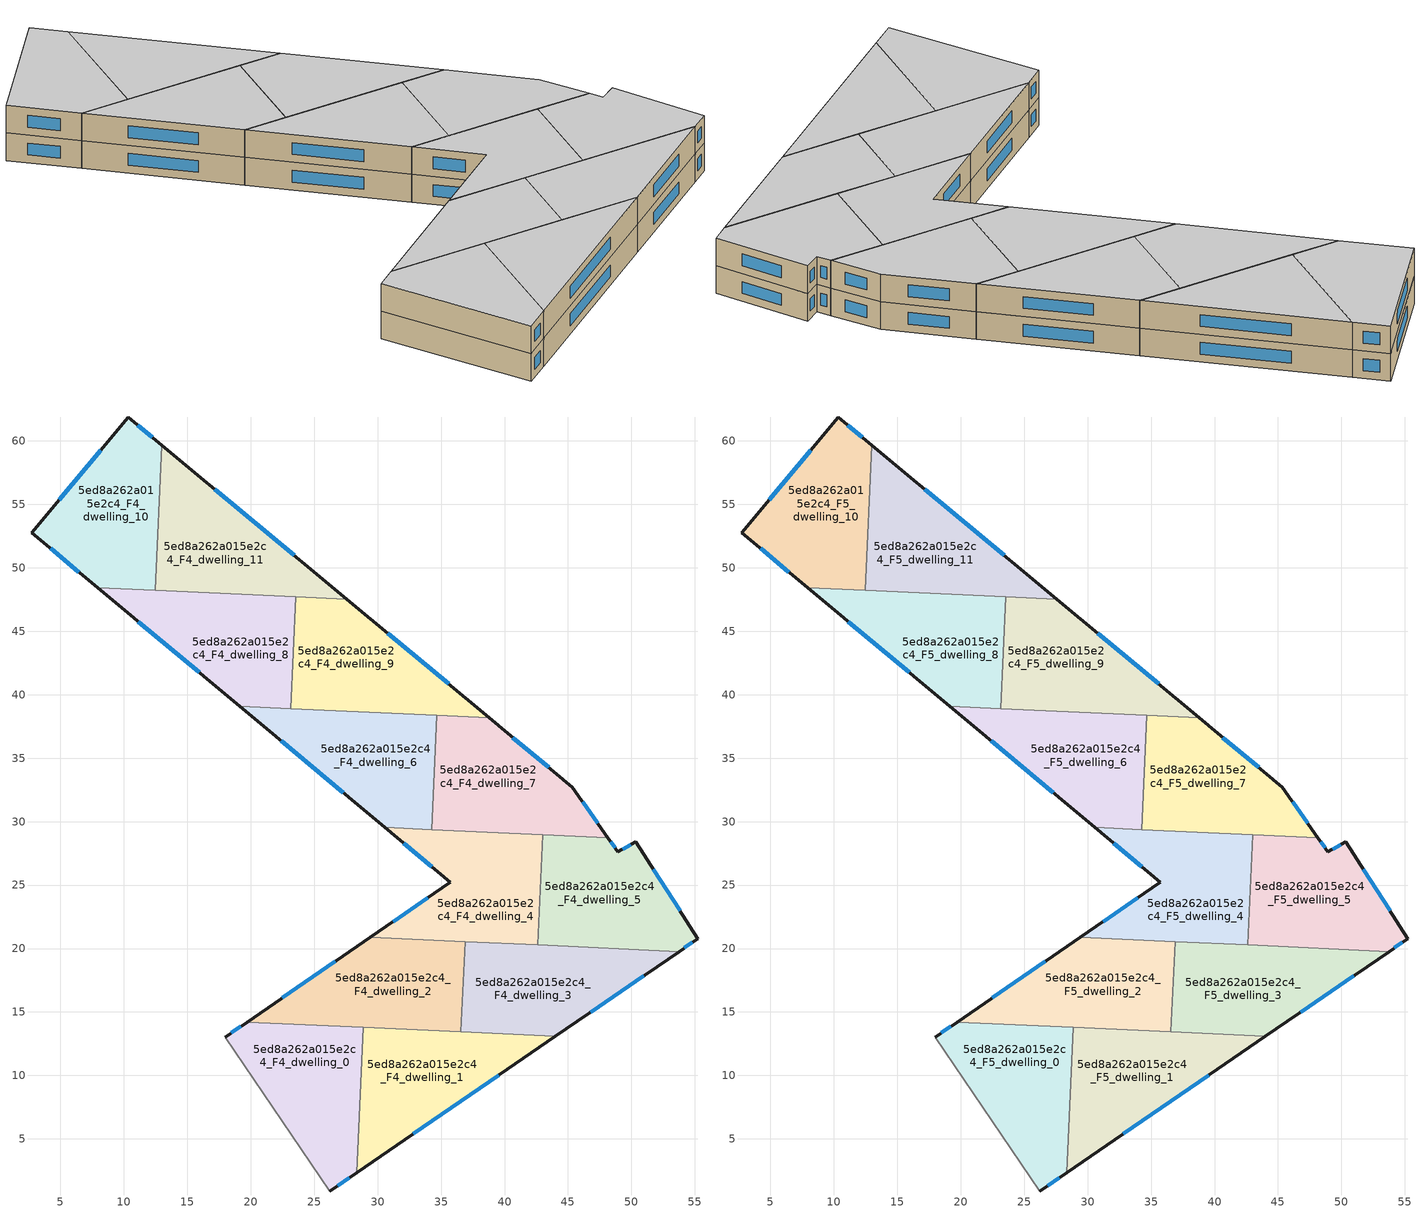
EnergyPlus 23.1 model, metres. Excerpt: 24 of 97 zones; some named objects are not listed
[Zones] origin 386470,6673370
5ed8a262a015e2c4_F4_dwelling_0
 floor to 5ed8a262a015e2c4_F3_dwelling_0 (EU_floor_Construction): 28.88,13.78 28.35,2.34 26.24,0.89 17.98,13.02 19.71,14.21 z12
 wall outside (EU_wall_Construction): 26.24,0.89 28.35,2.34 / 19.71,14.21 17.98,13.02 z12:15
 wall to 5ed8a262a015e2c4_F4_dwelling_1 (EU_wall_Construction): 28.35,2.34 28.88,13.78 z12:15
 wall adiabatic (EU_wall_Construction): 17.98,13.02 26.24,0.89 z12:15
 wall to 5ed8a262a015e2c4_F4_dwelling_2 (EU_wall_Construction): 28.88,13.78 19.71,14.21 z12:15
 window (EU_Window_Construction): 26.85,1.31 27.75,1.93 / 19.22,13.87 18.48,13.36 z12.86:14.14
5ed8a262a015e2c4_F4_dwelling_1
 floor to 5ed8a262a015e2c4_F3_dwelling_1 (EU_floor_Construction): 44.01,13.08 28.35,2.34 28.88,13.78 z12
 wall outside (EU_wall_Construction): 28.35,2.34 44.01,13.08 z12:15
 wall to 5ed8a262a015e2c4_F4_dwelling_3 (EU_wall_Construction): 44.01,13.08 36.56,13.43 z12:15
 wall to 5ed8a262a015e2c4_F4_dwelling_2 (EU_wall_Construction): 36.56,13.43 28.88,13.78 z12:15
 window (EU_Window_Construction): 32.83,5.41 39.53,10.01 z12.86:14.14
5ed8a262a015e2c4_F4_dwelling_10
 floor to 5ed8a262a015e2c4_F3_dwelling_10 (EU_floor_Construction): 13,59.67 12.47,48.22 7.93,48.43 2.74,52.76 10.34,61.88 z12
 wall outside (EU_wall_Construction): 13,59.67 10.34,61.88 2.74,52.76 7.93,48.43 z12:15
 wall to 5ed8a262a015e2c4_F4_dwelling_11 (EU_wall_Construction): 12.47,48.22 13,59.67 z12:15
 wall to 5ed8a262a015e2c4_F4_dwelling_8 (EU_wall_Construction): 7.93,48.43 12.47,48.22 z12:15
 window (EU_Window_Construction): 12.24,60.3 11.1,61.25 / 4.23,51.52 6.45,49.67 / 8.17,59.28 4.91,55.37 z12.86:14.14
5ed8a262a015e2c4_F4_dwelling_11
 floor to 5ed8a262a015e2c4_F3_dwelling_11 (EU_floor_Construction): 27.58,47.52 12.47,48.22 13,59.67 z12
 wall outside (EU_wall_Construction): 27.58,47.52 13,59.67 z12:15
 wall to 5ed8a262a015e2c4_F4_dwelling_9 (EU_wall_Construction): 23.56,47.71 27.58,47.52 z12:15
 wall to 5ed8a262a015e2c4_F4_dwelling_8 (EU_wall_Construction): 12.47,48.22 23.56,47.71 z12:15
 window (EU_Window_Construction): 23.41,50.99 17.16,56.2 z12.86:14.14
5ed8a262a015e2c4_F4_dwelling_2
 floor to 5ed8a262a015e2c4_F3_dwelling_2 (EU_floor_Construction): 36.89,20.55 36.56,13.43 19.71,14.21 29.43,20.89 z12
 wall outside (EU_wall_Construction): 29.43,20.89 19.71,14.21 z12:15
 wall to 5ed8a262a015e2c4_F4_dwelling_3 (EU_wall_Construction): 36.56,13.43 36.89,20.55 z12:15
 wall to 5ed8a262a015e2c4_F4_dwelling_4 (EU_wall_Construction): 36.89,20.55 29.43,20.89 z12:15
 window (EU_Window_Construction): 26.66,18.98 22.49,16.12 z12.86:14.14
5ed8a262a015e2c4_F4_dwelling_3
 floor to 5ed8a262a015e2c4_F3_dwelling_3 (EU_floor_Construction): 53.75,19.77 44.01,13.08 36.56,13.43 36.89,20.55 z12
 wall outside (EU_wall_Construction): 44.01,13.08 53.75,19.77 z12:15
 wall to 5ed8a262a015e2c4_F4_dwelling_5 (EU_wall_Construction): 53.75,19.77 42.62,20.28 z12:15
 wall to 5ed8a262a015e2c4_F4_dwelling_4 (EU_wall_Construction): 42.62,20.28 36.89,20.55 z12:15
 window (EU_Window_Construction): 46.79,14.99 50.97,17.86 z12.86:14.14
5ed8a262a015e2c4_F4_dwelling_4
 floor to 5ed8a262a015e2c4_F3_dwelling_4 (EU_floor_Construction): 43.02,28.96 42.62,20.28 29.43,20.89 35.74,25.22 30.57,29.54 z12
 wall outside (EU_wall_Construction): 30.57,29.54 35.74,25.22 29.43,20.89 z12:15
 wall to 5ed8a262a015e2c4_F4_dwelling_5 (EU_wall_Construction): 42.62,20.28 43.02,28.96 z12:15
 wall to 5ed8a262a015e2c4_F4_dwelling_7 (EU_wall_Construction): 43.02,28.96 34.25,29.37 z12:15
 wall to 5ed8a262a015e2c4_F4_dwelling_6 (EU_wall_Construction): 34.25,29.37 30.57,29.54 z12:15
 window (EU_Window_Construction): 33.94,23.99 31.24,22.13 / 32.05,28.31 34.26,26.46 z12.86:14.14
5ed8a262a015e2c4_F4_dwelling_5
 floor to 5ed8a262a015e2c4_F3_dwelling_5 (EU_floor_Construction): 50.33,28.42 55.23,20.78 53.75,19.77 42.62,20.28 43.02,28.96 48.15,28.73 48.93,27.61 z12
 wall outside (EU_wall_Construction): 53.75,19.77 55.23,20.78 50.33,28.42 48.93,27.61 48.15,28.73 z12:15
 wall to 5ed8a262a015e2c4_F4_dwelling_7 (EU_wall_Construction): 48.15,28.73 43.02,28.96 z12:15
 window (EU_Window_Construction): 48.71,27.93 48.37,28.41 / 49.93,28.19 49.33,27.84 / 53.83,22.96 51.73,26.24 / 54.17,20.06 54.81,20.49 z12.86:14.14
5ed8a262a015e2c4_F4_dwelling_6
 floor to 5ed8a262a015e2c4_F3_dwelling_6 (EU_floor_Construction): 34.67,38.37 34.25,29.37 30.57,29.54 19.13,39.09 z12
 wall outside (EU_wall_Construction): 19.13,39.09 30.57,29.54 z12:15
 wall to 5ed8a262a015e2c4_F4_dwelling_7 (EU_wall_Construction): 34.25,29.37 34.67,38.37 z12:15
 wall to 5ed8a262a015e2c4_F4_dwelling_9 (EU_wall_Construction): 34.67,38.37 23.15,38.9 z12:15
 wall to 5ed8a262a015e2c4_F4_dwelling_8 (EU_wall_Construction): 23.15,38.9 19.13,39.09 z12:15
 window (EU_Window_Construction): 22.4,36.36 27.3,32.27 z12.86:14.14
5ed8a262a015e2c4_F4_dwelling_7
 floor to 5ed8a262a015e2c4_F3_dwelling_7 (EU_floor_Construction): 45.35,32.71 48.15,28.73 34.25,29.37 34.67,38.37 38.79,38.18 z12
 wall outside (EU_wall_Construction): 48.15,28.73 45.35,32.71 38.79,38.18 z12:15
 wall to 5ed8a262a015e2c4_F4_dwelling_9 (EU_wall_Construction): 38.79,38.18 34.67,38.37 z12:15
 window (EU_Window_Construction): 43.48,34.28 40.67,36.62 / 47.35,29.87 46.15,31.57 z12.86:14.14
5ed8a262a015e2c4_F4_dwelling_8
 floor to 5ed8a262a015e2c4_F3_dwelling_8 (EU_floor_Construction): 23.56,47.71 23.15,38.9 19.13,39.09 7.93,48.43 z12
 wall outside (EU_wall_Construction): 7.93,48.43 19.13,39.09 z12:15
 wall to 5ed8a262a015e2c4_F4_dwelling_9 (EU_wall_Construction): 23.15,38.9 23.56,47.71 z12:15
 window (EU_Window_Construction): 11.13,45.76 15.93,41.76 z12.86:14.14
5ed8a262a015e2c4_F4_dwelling_9
 floor to 5ed8a262a015e2c4_F3_dwelling_9 (EU_floor_Construction): 38.79,38.18 23.15,38.9 23.56,47.71 27.58,47.52 z12
 wall outside (EU_wall_Construction): 38.79,38.18 27.58,47.52 z12:15
 window (EU_Window_Construction): 35.59,40.85 30.78,44.85 z12.86:14.14
5ed8a262a015e2c4_F5_dwelling_0
 floor to 5ed8a262a015e2c4_F4_dwelling_0 (EU_floor_Construction): 28.88,13.78 28.35,2.34 26.24,0.89 17.98,13.02 19.71,14.21 z15
 wall outside (EU_wall_Construction): 26.24,0.89 28.35,2.34 / 19.71,14.21 17.98,13.02 z15:18
 wall to 5ed8a262a015e2c4_F5_dwelling_1 (EU_wall_Construction): 28.35,2.34 28.88,13.78 z15:18
 wall adiabatic (EU_wall_Construction): 17.98,13.02 26.24,0.89 z15:18
 wall to 5ed8a262a015e2c4_F5_dwelling_2 (EU_wall_Construction): 28.88,13.78 19.71,14.21 z15:18
 window (EU_Window_Construction): 26.85,1.31 27.75,1.93 / 19.22,13.87 18.48,13.36 z15.86:17.14
 ceiling to 5ed8a262a015e2c4_F6_dwelling_0 (EU_floor_Construction): 28.35,2.34 28.88,13.78 19.71,14.21 17.98,13.02 26.24,0.89 z18
5ed8a262a015e2c4_F5_dwelling_1
 floor to 5ed8a262a015e2c4_F4_dwelling_1 (EU_floor_Construction): 44.01,13.08 28.35,2.34 28.88,13.78 z15
 wall outside (EU_wall_Construction): 28.35,2.34 44.01,13.08 z15:18
 wall to 5ed8a262a015e2c4_F5_dwelling_3 (EU_wall_Construction): 44.01,13.08 36.56,13.43 z15:18
 wall to 5ed8a262a015e2c4_F5_dwelling_2 (EU_wall_Construction): 36.56,13.43 28.88,13.78 z15:18
 window (EU_Window_Construction): 32.83,5.41 39.53,10.01 z15.86:17.14
 ceiling to 5ed8a262a015e2c4_F6_dwelling_1 (EU_floor_Construction): 44.01,13.08 28.88,13.78 28.35,2.34 z18
5ed8a262a015e2c4_F5_dwelling_10
 floor to 5ed8a262a015e2c4_F4_dwelling_10 (EU_floor_Construction): 13,59.67 12.47,48.22 7.93,48.43 2.74,52.76 10.34,61.88 z15
 wall outside (EU_wall_Construction): 13,59.67 10.34,61.88 2.74,52.76 7.93,48.43 z15:18
 wall to 5ed8a262a015e2c4_F5_dwelling_11 (EU_wall_Construction): 12.47,48.22 13,59.67 z15:18
 wall to 5ed8a262a015e2c4_F5_dwelling_8 (EU_wall_Construction): 7.93,48.43 12.47,48.22 z15:18
 window (EU_Window_Construction): 12.24,60.3 11.1,61.25 / 4.23,51.52 6.45,49.67 / 8.17,59.28 4.91,55.37 z15.86:17.14
 ceiling to 5ed8a262a015e2c4_F6_dwelling_10 (EU_floor_Construction): 12.47,48.22 13,59.67 10.34,61.88 2.74,52.76 7.93,48.43 z18
5ed8a262a015e2c4_F5_dwelling_11
 floor to 5ed8a262a015e2c4_F4_dwelling_11 (EU_floor_Construction): 27.58,47.52 12.47,48.22 13,59.67 z15
 wall outside (EU_wall_Construction): 27.58,47.52 13,59.67 z15:18
 wall to 5ed8a262a015e2c4_F5_dwelling_9 (EU_wall_Construction): 23.56,47.71 27.58,47.52 z15:18
 wall to 5ed8a262a015e2c4_F5_dwelling_8 (EU_wall_Construction): 12.47,48.22 23.56,47.71 z15:18
 window (EU_Window_Construction): 23.41,50.99 17.16,56.2 z15.86:17.14
 ceiling to 5ed8a262a015e2c4_F6_dwelling_11 (EU_floor_Construction): 27.58,47.52 13,59.67 12.47,48.22 z18
5ed8a262a015e2c4_F5_dwelling_2
 floor to 5ed8a262a015e2c4_F4_dwelling_2 (EU_floor_Construction): 36.89,20.55 36.56,13.43 19.71,14.21 29.43,20.89 z15
 wall outside (EU_wall_Construction): 29.43,20.89 19.71,14.21 z15:18
 wall to 5ed8a262a015e2c4_F5_dwelling_3 (EU_wall_Construction): 36.56,13.43 36.89,20.55 z15:18
 wall to 5ed8a262a015e2c4_F5_dwelling_4 (EU_wall_Construction): 36.89,20.55 29.43,20.89 z15:18
 window (EU_Window_Construction): 26.66,18.98 22.49,16.12 z15.86:17.14
 ceiling to 5ed8a262a015e2c4_F6_dwelling_2 (EU_floor_Construction): 36.56,13.43 36.89,20.55 29.43,20.89 19.71,14.21 z18
5ed8a262a015e2c4_F5_dwelling_3
 floor to 5ed8a262a015e2c4_F4_dwelling_3 (EU_floor_Construction): 53.75,19.77 44.01,13.08 36.56,13.43 36.89,20.55 z15
 wall outside (EU_wall_Construction): 44.01,13.08 53.75,19.77 z15:18
 wall to 5ed8a262a015e2c4_F5_dwelling_5 (EU_wall_Construction): 53.75,19.77 42.62,20.28 z15:18
 wall to 5ed8a262a015e2c4_F5_dwelling_4 (EU_wall_Construction): 42.62,20.28 36.89,20.55 z15:18
 window (EU_Window_Construction): 46.79,14.99 50.97,17.86 z15.86:17.14
 ceiling to 5ed8a262a015e2c4_F6_dwelling_3 (EU_floor_Construction): 53.75,19.77 36.89,20.55 36.56,13.43 44.01,13.08 z18
5ed8a262a015e2c4_F5_dwelling_4
 floor to 5ed8a262a015e2c4_F4_dwelling_4 (EU_floor_Construction): 43.02,28.96 42.62,20.28 29.43,20.89 35.74,25.22 30.57,29.54 z15
 wall outside (EU_wall_Construction): 30.57,29.54 35.74,25.22 29.43,20.89 z15:18
 wall to 5ed8a262a015e2c4_F5_dwelling_5 (EU_wall_Construction): 42.62,20.28 43.02,28.96 z15:18
 wall to 5ed8a262a015e2c4_F5_dwelling_7 (EU_wall_Construction): 43.02,28.96 34.25,29.37 z15:18
 wall to 5ed8a262a015e2c4_F5_dwelling_6 (EU_wall_Construction): 34.25,29.37 30.57,29.54 z15:18
 window (EU_Window_Construction): 33.94,23.99 31.24,22.13 / 32.05,28.31 34.26,26.46 z15.86:17.14
 ceiling to 5ed8a262a015e2c4_F6_dwelling_4 (EU_floor_Construction): 42.62,20.28 43.02,28.96 30.57,29.54 35.74,25.22 29.43,20.89 z18
5ed8a262a015e2c4_F5_dwelling_5
 floor to 5ed8a262a015e2c4_F4_dwelling_5 (EU_floor_Construction): 50.33,28.42 55.23,20.78 53.75,19.77 42.62,20.28 43.02,28.96 48.15,28.73 48.93,27.61 z15
 wall outside (EU_wall_Construction): 53.75,19.77 55.23,20.78 50.33,28.42 48.93,27.61 48.15,28.73 z15:18
 wall to 5ed8a262a015e2c4_F5_dwelling_7 (EU_wall_Construction): 48.15,28.73 43.02,28.96 z15:18
 window (EU_Window_Construction): 48.71,27.93 48.37,28.41 / 49.93,28.19 49.33,27.84 / 53.83,22.96 51.73,26.24 / 54.17,20.06 54.81,20.49 z15.86:17.14
 ceiling to 5ed8a262a015e2c4_F6_dwelling_5 (EU_floor_Construction): 55.23,20.78 50.33,28.42 48.93,27.61 48.15,28.73 43.02,28.96 42.62,20.28 53.75,19.77 z18
5ed8a262a015e2c4_F5_dwelling_6
 floor to 5ed8a262a015e2c4_F4_dwelling_6 (EU_floor_Construction): 34.67,38.37 34.25,29.37 30.57,29.54 19.13,39.09 z15
 wall outside (EU_wall_Construction): 19.13,39.09 30.57,29.54 z15:18
 wall to 5ed8a262a015e2c4_F5_dwelling_7 (EU_wall_Construction): 34.25,29.37 34.67,38.37 z15:18
 wall to 5ed8a262a015e2c4_F5_dwelling_9 (EU_wall_Construction): 34.67,38.37 23.15,38.9 z15:18
 wall to 5ed8a262a015e2c4_F5_dwelling_8 (EU_wall_Construction): 23.15,38.9 19.13,39.09 z15:18
 window (EU_Window_Construction): 22.4,36.36 27.3,32.27 z15.86:17.14
 ceiling to 5ed8a262a015e2c4_F6_dwelling_6 (EU_floor_Construction): 34.25,29.37 34.67,38.37 19.13,39.09 30.57,29.54 z18
5ed8a262a015e2c4_F5_dwelling_7
 floor to 5ed8a262a015e2c4_F4_dwelling_7 (EU_floor_Construction): 45.35,32.71 48.15,28.73 34.25,29.37 34.67,38.37 38.79,38.18 z15
 wall outside (EU_wall_Construction): 48.15,28.73 45.35,32.71 38.79,38.18 z15:18
 wall to 5ed8a262a015e2c4_F5_dwelling_9 (EU_wall_Construction): 38.79,38.18 34.67,38.37 z15:18
 window (EU_Window_Construction): 43.48,34.28 40.67,36.62 / 47.35,29.87 46.15,31.57 z15.86:17.14
 ceiling to 5ed8a262a015e2c4_F6_dwelling_7 (EU_floor_Construction): 48.15,28.73 45.35,32.71 38.79,38.18 34.67,38.37 34.25,29.37 z18
5ed8a262a015e2c4_F5_dwelling_8
 floor to 5ed8a262a015e2c4_F4_dwelling_8 (EU_floor_Construction): 23.56,47.71 23.15,38.9 19.13,39.09 7.93,48.43 z15
 wall outside (EU_wall_Construction): 7.93,48.43 19.13,39.09 z15:18
 wall to 5ed8a262a015e2c4_F5_dwelling_9 (EU_wall_Construction): 23.15,38.9 23.56,47.71 z15:18
 window (EU_Window_Construction): 11.13,45.76 15.93,41.76 z15.86:17.14
 ceiling to 5ed8a262a015e2c4_F6_dwelling_8 (EU_floor_Construction): 23.15,38.9 23.56,47.71 7.93,48.43 19.13,39.09 z18
5ed8a262a015e2c4_F5_dwelling_9
 floor to 5ed8a262a015e2c4_F4_dwelling_9 (EU_floor_Construction): 38.79,38.18 23.15,38.9 23.56,47.71 27.58,47.52 z15
 wall outside (EU_wall_Construction): 38.79,38.18 27.58,47.52 z15:18
 window (EU_Window_Construction): 35.59,40.85 30.78,44.85 z15.86:17.14
 ceiling to 5ed8a262a015e2c4_F6_dwelling_9 (EU_floor_Construction): 38.79,38.18 27.58,47.52 23.56,47.71 23.15,38.9 z18
[Building]
EU S2 Campaign: North Axis=0; Terrain=City; Solar Distribution=FullExterior
[Site:Location]
Helsinki-Vantaa.AP: Latitude=60.317; Longitude=24.963; Time Zone=2; Elevation=54.6
[SizingPeriod:WeatherFileDays]
AnnualSizingPeriod: Begin Month=1; Begin Day of Month=1; End Month=12; End Day of Month=31; Day of Week for Start Day=Monday; Use Weather File Daylight Saving Period=No; Use Weather File Rain and Snow Indicators=No
[MATERIAL]
EU_InternalMass_Material: Roughness=MediumRough; Thickness=0.1; Conductivity=1; Density=1800; Specific Heat=900; Thermal Absorptance=0.9; Solar Absorptance=0.7; Visible Absorptance=0.7
[MATERIAL:NOMASS] Roughness=MediumRough; Thermal Absorptance=0.9; Solar Absorptance=0.7; Visible Absorptance=0.7
Name | Thermal Resistance
EU_wall_NoMass | 1.10183
EU_floor_NoMass | 1.70606
[WINDOWMATERIAL:SIMPLEGLAZINGSYSTEM]
EU_Window_SimpleGlazing: UFactor=3.11035; Solar Heat Gain Coefficient=0.8; Visible Transmittance=0.8
[CONSTRUCTION]
EU_wall_Construction: EU_wall_NoMass
EU_floor_Construction: EU_floor_NoMass
EU_Window_Construction: EU_Window_SimpleGlazing
EU_InternalMass_Construction: EU_InternalMass_Material
[ZONE] Type=1; Multiplier=1; Ceiling Height=autocalculate; Floor Area=autocalculate; Part of Total Floor Area=Yes
Name | Volume
5ed8a262a015e2c4_F4_dwelling_0; 5ed8a262a015e2c4_F5_dwelling_0 | 260.116
5ed8a262a015e2c4_F4_dwelling_1; 5ed8a262a015e2c4_F5_dwelling_1 | 260.101
5ed8a262a015e2c4_F4_dwelling_10; 5ed8a262a015e2c4_F5_dwelling_10 | 260.084
5ed8a262a015e2c4_F4_dwelling_11; 5ed8a262a015e2c4_F5_dwelling_11 | 260.08
5ed8a262a015e2c4_F4_dwelling_2; 5ed8a262a015e2c4_F5_dwelling_2 | 260.091
5ed8a262a015e2c4_F4_dwelling_3; 5ed8a262a015e2c4_F5_dwelling_3 | 260.093
5ed8a262a015e2c4_F4_dwelling_4; 5ed8a262a015e2c4_F5_dwelling_4 | 260.098
5ed8a262a015e2c4_F4_dwelling_5; 5ed8a262a015e2c4_F5_dwelling_5 | 260.105
5ed8a262a015e2c4_F4_dwelling_6; 5ed8a262a015e2c4_F5_dwelling_6 | 260.082
5ed8a262a015e2c4_F4_dwelling_7; 5ed8a262a015e2c4_F5_dwelling_7 | 260.071
5ed8a262a015e2c4_F4_dwelling_8; 5ed8a262a015e2c4_F5_dwelling_8 | 260.106
5ed8a262a015e2c4_F4_dwelling_9; 5ed8a262a015e2c4_F5_dwelling_9 | 260.142
[INTERNALMASS] Construction=EU_InternalMass_Construction
Name | Zone or ZoneList | Surface Area
5ed8a262a015e2c4_F4_dwelling_0_EU_InternalMass | 5ed8a262a015e2c4_F4_dwelling_0 | 86.7053
5ed8a262a015e2c4_F4_dwelling_1_EU_InternalMass | 5ed8a262a015e2c4_F4_dwelling_1 | 86.7002
5ed8a262a015e2c4_F4_dwelling_2_EU_InternalMass | 5ed8a262a015e2c4_F4_dwelling_2 | 86.6968
5ed8a262a015e2c4_F4_dwelling_3_EU_InternalMass | 5ed8a262a015e2c4_F4_dwelling_3 | 86.6977
5ed8a262a015e2c4_F4_dwelling_4_EU_InternalMass | 5ed8a262a015e2c4_F4_dwelling_4 | 86.6993
5ed8a262a015e2c4_F4_dwelling_5_EU_InternalMass | 5ed8a262a015e2c4_F4_dwelling_5 | 86.7016
5ed8a262a015e2c4_F4_dwelling_6_EU_InternalMass | 5ed8a262a015e2c4_F4_dwelling_6 | 86.6939
5ed8a262a015e2c4_F4_dwelling_7_EU_InternalMass | 5ed8a262a015e2c4_F4_dwelling_7 | 86.6901
5ed8a262a015e2c4_F4_dwelling_8_EU_InternalMass | 5ed8a262a015e2c4_F4_dwelling_8 | 86.7021
5ed8a262a015e2c4_F4_dwelling_9_EU_InternalMass | 5ed8a262a015e2c4_F4_dwelling_9 | 86.7136
5ed8a262a015e2c4_F4_dwelling_10_EU_InternalMass | 5ed8a262a015e2c4_F4_dwelling_10 | 86.695
5ed8a262a015e2c4_F4_dwelling_11_EU_InternalMass | 5ed8a262a015e2c4_F4_dwelling_11 | 86.6935
5ed8a262a015e2c4_F5_dwelling_0_EU_InternalMass | 5ed8a262a015e2c4_F5_dwelling_0 | 86.7053
5ed8a262a015e2c4_F5_dwelling_1_EU_InternalMass | 5ed8a262a015e2c4_F5_dwelling_1 | 86.7002
5ed8a262a015e2c4_F5_dwelling_2_EU_InternalMass | 5ed8a262a015e2c4_F5_dwelling_2 | 86.6968
5ed8a262a015e2c4_F5_dwelling_3_EU_InternalMass | 5ed8a262a015e2c4_F5_dwelling_3 | 86.6977
5ed8a262a015e2c4_F5_dwelling_4_EU_InternalMass | 5ed8a262a015e2c4_F5_dwelling_4 | 86.6993
5ed8a262a015e2c4_F5_dwelling_5_EU_InternalMass | 5ed8a262a015e2c4_F5_dwelling_5 | 86.7016
5ed8a262a015e2c4_F5_dwelling_6_EU_InternalMass | 5ed8a262a015e2c4_F5_dwelling_6 | 86.6939
5ed8a262a015e2c4_F5_dwelling_7_EU_InternalMass | 5ed8a262a015e2c4_F5_dwelling_7 | 86.6901
5ed8a262a015e2c4_F5_dwelling_8_EU_InternalMass | 5ed8a262a015e2c4_F5_dwelling_8 | 86.7021
5ed8a262a015e2c4_F5_dwelling_9_EU_InternalMass | 5ed8a262a015e2c4_F5_dwelling_9 | 86.7136
5ed8a262a015e2c4_F5_dwelling_10_EU_InternalMass | 5ed8a262a015e2c4_F5_dwelling_10 | 86.695
5ed8a262a015e2c4_F5_dwelling_11_EU_InternalMass | 5ed8a262a015e2c4_F5_dwelling_11 | 86.6935
[OTHEREQUIPMENT] Fuel Type=Electricity; Design Level Calculation Method=Watts/Area; Power per Zone Floor Area=1; Fraction Latent=0; Fraction Radiant=0; Fraction Lost=0; Carbon Dioxide Generation Rate=0; EndUse Subcategory=EU_Step8_InternalGains
Name | Zone or ZoneList or Space or SpaceList | Schedule
EU_Step8_InternalGain_5ed8a262a015e2c4_F4_dwelling_0_f000 | 5ed8a262a015e2c4_F4_dwelling_0 | EU_Step8_GainSchedule_5ed8a262a015e2c4_F4_dwelling_0_f000
EU_Step8_InternalGain_5ed8a262a015e2c4_F4_dwelling_1_f000 | 5ed8a262a015e2c4_F4_dwelling_1 | EU_Step8_GainSchedule_5ed8a262a015e2c4_F4_dwelling_1_f000
EU_Step8_InternalGain_5ed8a262a015e2c4_F4_dwelling_2_f000 | 5ed8a262a015e2c4_F4_dwelling_2 | EU_Step8_GainSchedule_5ed8a262a015e2c4_F4_dwelling_2_f000
EU_Step8_InternalGain_5ed8a262a015e2c4_F4_dwelling_3_f000 | 5ed8a262a015e2c4_F4_dwelling_3 | EU_Step8_GainSchedule_5ed8a262a015e2c4_F4_dwelling_3_f000
EU_Step8_InternalGain_5ed8a262a015e2c4_F4_dwelling_4_f000 | 5ed8a262a015e2c4_F4_dwelling_4 | EU_Step8_GainSchedule_5ed8a262a015e2c4_F4_dwelling_4_f000
EU_Step8_InternalGain_5ed8a262a015e2c4_F4_dwelling_5_f000 | 5ed8a262a015e2c4_F4_dwelling_5 | EU_Step8_GainSchedule_5ed8a262a015e2c4_F4_dwelling_5_f000
EU_Step8_InternalGain_5ed8a262a015e2c4_F4_dwelling_6_f000 | 5ed8a262a015e2c4_F4_dwelling_6 | EU_Step8_GainSchedule_5ed8a262a015e2c4_F4_dwelling_6_f000
EU_Step8_InternalGain_5ed8a262a015e2c4_F4_dwelling_7_f000 | 5ed8a262a015e2c4_F4_dwelling_7 | EU_Step8_GainSchedule_5ed8a262a015e2c4_F4_dwelling_7_f000
EU_Step8_InternalGain_5ed8a262a015e2c4_F4_dwelling_8_f000 | 5ed8a262a015e2c4_F4_dwelling_8 | EU_Step8_GainSchedule_5ed8a262a015e2c4_F4_dwelling_8_f000
EU_Step8_InternalGain_5ed8a262a015e2c4_F4_dwelling_9_f000 | 5ed8a262a015e2c4_F4_dwelling_9 | EU_Step8_GainSchedule_5ed8a262a015e2c4_F4_dwelling_9_f000
EU_Step8_InternalGain_5ed8a262a015e2c4_F4_dwelling_10_f000 | 5ed8a262a015e2c4_F4_dwelling_10 | EU_Step8_GainSchedule_5ed8a262a015e2c4_F4_dwelling_10_f000
EU_Step8_InternalGain_5ed8a262a015e2c4_F4_dwelling_11_f000 | 5ed8a262a015e2c4_F4_dwelling_11 | EU_Step8_GainSchedule_5ed8a262a015e2c4_F4_dwelling_11_f000
EU_Step8_InternalGain_5ed8a262a015e2c4_F5_dwelling_0_f000 | 5ed8a262a015e2c4_F5_dwelling_0 | EU_Step8_GainSchedule_5ed8a262a015e2c4_F5_dwelling_0_f000
EU_Step8_InternalGain_5ed8a262a015e2c4_F5_dwelling_1_f000 | 5ed8a262a015e2c4_F5_dwelling_1 | EU_Step8_GainSchedule_5ed8a262a015e2c4_F5_dwelling_1_f000
EU_Step8_InternalGain_5ed8a262a015e2c4_F5_dwelling_2_f000 | 5ed8a262a015e2c4_F5_dwelling_2 | EU_Step8_GainSchedule_5ed8a262a015e2c4_F5_dwelling_2_f000
EU_Step8_InternalGain_5ed8a262a015e2c4_F5_dwelling_3_f000 | 5ed8a262a015e2c4_F5_dwelling_3 | EU_Step8_GainSchedule_5ed8a262a015e2c4_F5_dwelling_3_f000
EU_Step8_InternalGain_5ed8a262a015e2c4_F5_dwelling_4_f000 | 5ed8a262a015e2c4_F5_dwelling_4 | EU_Step8_GainSchedule_5ed8a262a015e2c4_F5_dwelling_4_f000
EU_Step8_InternalGain_5ed8a262a015e2c4_F5_dwelling_5_f000 | 5ed8a262a015e2c4_F5_dwelling_5 | EU_Step8_GainSchedule_5ed8a262a015e2c4_F5_dwelling_5_f000
EU_Step8_InternalGain_5ed8a262a015e2c4_F5_dwelling_6_f000 | 5ed8a262a015e2c4_F5_dwelling_6 | EU_Step8_GainSchedule_5ed8a262a015e2c4_F5_dwelling_6_f000
EU_Step8_InternalGain_5ed8a262a015e2c4_F5_dwelling_7_f000 | 5ed8a262a015e2c4_F5_dwelling_7 | EU_Step8_GainSchedule_5ed8a262a015e2c4_F5_dwelling_7_f000
EU_Step8_InternalGain_5ed8a262a015e2c4_F5_dwelling_8_f000 | 5ed8a262a015e2c4_F5_dwelling_8 | EU_Step8_GainSchedule_5ed8a262a015e2c4_F5_dwelling_8_f000
EU_Step8_InternalGain_5ed8a262a015e2c4_F5_dwelling_9_f000 | 5ed8a262a015e2c4_F5_dwelling_9 | EU_Step8_GainSchedule_5ed8a262a015e2c4_F5_dwelling_9_f000
EU_Step8_InternalGain_5ed8a262a015e2c4_F5_dwelling_10_f000 | 5ed8a262a015e2c4_F5_dwelling_10 | EU_Step8_GainSchedule_5ed8a262a015e2c4_F5_dwelling_10_f000
EU_Step8_InternalGain_5ed8a262a015e2c4_F5_dwelling_11_f000 | 5ed8a262a015e2c4_F5_dwelling_11 | EU_Step8_GainSchedule_5ed8a262a015e2c4_F5_dwelling_11_f000
[ZONEVENTILATION:DESIGNFLOWRATE] Schedule=EU_AlwaysOn; Design Flow Rate Calculation Method=AirChanges/Hour; Air Changes per Hour=0.756316; Ventilation Type=Natural; Fan Pressure Rise=0; Fan Total Efficiency=1; Constant Term Coefficient=1; Temperature Term Coefficient=0; Velocity Term Coefficient=0; Velocity Squared Term Coefficient=0; Minimum Indoor Temperature=-100; Maximum Indoor Temperature=100; Delta Temperature=-100; Minimum Outdoor Temperature=-100; Maximum Outdoor Temperature=100; Maximum Wind Speed=40
Name | Zone or ZoneList or Space or SpaceList
EU_ConstantAir_5ed8a262a015e2c4_F4_dwelling_0 | 5ed8a262a015e2c4_F4_dwelling_0
EU_ConstantAir_5ed8a262a015e2c4_F4_dwelling_1 | 5ed8a262a015e2c4_F4_dwelling_1
EU_ConstantAir_5ed8a262a015e2c4_F4_dwelling_2 | 5ed8a262a015e2c4_F4_dwelling_2
EU_ConstantAir_5ed8a262a015e2c4_F4_dwelling_3 | 5ed8a262a015e2c4_F4_dwelling_3
EU_ConstantAir_5ed8a262a015e2c4_F4_dwelling_4 | 5ed8a262a015e2c4_F4_dwelling_4
EU_ConstantAir_5ed8a262a015e2c4_F4_dwelling_5 | 5ed8a262a015e2c4_F4_dwelling_5
EU_ConstantAir_5ed8a262a015e2c4_F4_dwelling_6 | 5ed8a262a015e2c4_F4_dwelling_6
EU_ConstantAir_5ed8a262a015e2c4_F4_dwelling_7 | 5ed8a262a015e2c4_F4_dwelling_7
EU_ConstantAir_5ed8a262a015e2c4_F4_dwelling_8 | 5ed8a262a015e2c4_F4_dwelling_8
EU_ConstantAir_5ed8a262a015e2c4_F4_dwelling_9 | 5ed8a262a015e2c4_F4_dwelling_9
EU_ConstantAir_5ed8a262a015e2c4_F4_dwelling_10 | 5ed8a262a015e2c4_F4_dwelling_10
EU_ConstantAir_5ed8a262a015e2c4_F4_dwelling_11 | 5ed8a262a015e2c4_F4_dwelling_11
EU_ConstantAir_5ed8a262a015e2c4_F5_dwelling_0 | 5ed8a262a015e2c4_F5_dwelling_0
EU_ConstantAir_5ed8a262a015e2c4_F5_dwelling_1 | 5ed8a262a015e2c4_F5_dwelling_1
EU_ConstantAir_5ed8a262a015e2c4_F5_dwelling_2 | 5ed8a262a015e2c4_F5_dwelling_2
EU_ConstantAir_5ed8a262a015e2c4_F5_dwelling_3 | 5ed8a262a015e2c4_F5_dwelling_3
EU_ConstantAir_5ed8a262a015e2c4_F5_dwelling_4 | 5ed8a262a015e2c4_F5_dwelling_4
EU_ConstantAir_5ed8a262a015e2c4_F5_dwelling_5 | 5ed8a262a015e2c4_F5_dwelling_5
EU_ConstantAir_5ed8a262a015e2c4_F5_dwelling_6 | 5ed8a262a015e2c4_F5_dwelling_6
EU_ConstantAir_5ed8a262a015e2c4_F5_dwelling_7 | 5ed8a262a015e2c4_F5_dwelling_7
EU_ConstantAir_5ed8a262a015e2c4_F5_dwelling_8 | 5ed8a262a015e2c4_F5_dwelling_8
EU_ConstantAir_5ed8a262a015e2c4_F5_dwelling_9 | 5ed8a262a015e2c4_F5_dwelling_9
EU_ConstantAir_5ed8a262a015e2c4_F5_dwelling_10 | 5ed8a262a015e2c4_F5_dwelling_10
EU_ConstantAir_5ed8a262a015e2c4_F5_dwelling_11 | 5ed8a262a015e2c4_F5_dwelling_11
[HVACTEMPLATE:ZONE:IDEALLOADSAIRSYSTEM] System Availability Schedule=EU_AlwaysOn; Maximum Heating Supply Air Temperature=50; Minimum Cooling Supply Air Temperature=13; Maximum Heating Supply Air Humidity Ratio=0.0156; Minimum Cooling Supply Air Humidity Ratio=0.0077; Heating Limit=NoLimit; Cooling Limit=NoLimit; Heating Availability Schedule=EU_AlwaysOn; Cooling Availability Schedule=EU_CoolingOff; Dehumidification Control Type=ConstantSensibleHeatRatio; Cooling Sensible Heat Ratio=0.7; Dehumidification Setpoint=60; Humidification Control Type=None; Humidification Setpoint=30; Outdoor Air Method=None; Outdoor Air Flow Rate per Person=0.00944; Outdoor Air Flow Rate per Zone Floor Area=0; Outdoor Air Flow Rate per Zone=0; Demand Controlled Ventilation Type=None; Outdoor Air Economizer Type=NoEconomizer; Heat Recovery Type=None; Sensible Heat Recovery Effectiveness=0.7; Latent Heat Recovery Effectiveness=0.65
Name | Template Thermostat
5ed8a262a015e2c4_F4_dwelling_0 | EU_HeatOnly_5ed8a262a015e2c4_F4_dwelling_0
5ed8a262a015e2c4_F4_dwelling_1 | EU_HeatOnly_5ed8a262a015e2c4_F4_dwelling_1
5ed8a262a015e2c4_F4_dwelling_2 | EU_HeatOnly_5ed8a262a015e2c4_F4_dwelling_2
5ed8a262a015e2c4_F4_dwelling_3 | EU_HeatOnly_5ed8a262a015e2c4_F4_dwelling_3
5ed8a262a015e2c4_F4_dwelling_4 | EU_HeatOnly_5ed8a262a015e2c4_F4_dwelling_4
5ed8a262a015e2c4_F4_dwelling_5 | EU_HeatOnly_5ed8a262a015e2c4_F4_dwelling_5
5ed8a262a015e2c4_F4_dwelling_6 | EU_HeatOnly_5ed8a262a015e2c4_F4_dwelling_6
5ed8a262a015e2c4_F4_dwelling_7 | EU_HeatOnly_5ed8a262a015e2c4_F4_dwelling_7
5ed8a262a015e2c4_F4_dwelling_8 | EU_HeatOnly_5ed8a262a015e2c4_F4_dwelling_8
5ed8a262a015e2c4_F4_dwelling_9 | EU_HeatOnly_5ed8a262a015e2c4_F4_dwelling_9
5ed8a262a015e2c4_F4_dwelling_10 | EU_HeatOnly_5ed8a262a015e2c4_F4_dwelling_10
5ed8a262a015e2c4_F4_dwelling_11 | EU_HeatOnly_5ed8a262a015e2c4_F4_dwelling_11
5ed8a262a015e2c4_F5_dwelling_0 | EU_HeatOnly_5ed8a262a015e2c4_F5_dwelling_0
5ed8a262a015e2c4_F5_dwelling_1 | EU_HeatOnly_5ed8a262a015e2c4_F5_dwelling_1
5ed8a262a015e2c4_F5_dwelling_2 | EU_HeatOnly_5ed8a262a015e2c4_F5_dwelling_2
5ed8a262a015e2c4_F5_dwelling_3 | EU_HeatOnly_5ed8a262a015e2c4_F5_dwelling_3
5ed8a262a015e2c4_F5_dwelling_4 | EU_HeatOnly_5ed8a262a015e2c4_F5_dwelling_4
5ed8a262a015e2c4_F5_dwelling_5 | EU_HeatOnly_5ed8a262a015e2c4_F5_dwelling_5
5ed8a262a015e2c4_F5_dwelling_6 | EU_HeatOnly_5ed8a262a015e2c4_F5_dwelling_6
5ed8a262a015e2c4_F5_dwelling_7 | EU_HeatOnly_5ed8a262a015e2c4_F5_dwelling_7
5ed8a262a015e2c4_F5_dwelling_8 | EU_HeatOnly_5ed8a262a015e2c4_F5_dwelling_8
5ed8a262a015e2c4_F5_dwelling_9 | EU_HeatOnly_5ed8a262a015e2c4_F5_dwelling_9
5ed8a262a015e2c4_F5_dwelling_10 | EU_HeatOnly_5ed8a262a015e2c4_F5_dwelling_10
5ed8a262a015e2c4_F5_dwelling_11 | EU_HeatOnly_5ed8a262a015e2c4_F5_dwelling_11
[SIZING:ZONE] Zone Cooling Design Supply Air Temperature Input Method=SupplyAirTemperature; Zone Cooling Design Supply Air Temperature=13; Zone Heating Design Supply Air Temperature Input Method=SupplyAirTemperature; Zone Heating Design Supply Air Temperature=50; Zone Cooling Design Supply Air Humidity Ratio=0.008; Zone Heating Design Supply Air Humidity Ratio=0.008; Cooling Design Air Flow Method=DesignDay; Cooling Design Air Flow Rate=0; Cooling Minimum Air Flow per Zone Floor Area=0.000762; Cooling Minimum Air Flow=0; Cooling Minimum Air Flow Fraction=0.2; Heating Design Air Flow Method=DesignDay; Heating Design Air Flow Rate=0; Heating Maximum Air Flow per Zone Floor Area=0.002032; Heating Maximum Air Flow=0.141576; Heating Maximum Air Flow Fraction=0.3; Account for Dedicated Outdoor Air System=No; Dedicated Outdoor Air System Control Strategy=NeutralSupplyAir; Dedicated Outdoor Air Low Setpoint Temperature for Design=autosize; Dedicated Outdoor Air High Setpoint Temperature for Design=autosize; Zone Load Sizing Method=Sensible Load Only No Latent Load; Zone Latent Cooling Design Supply Air Humidity Ratio Input Method=HumidityRatioDifference; Zone Cooling Design Supply Air Humidity Ratio Difference=0.005; Zone Latent Heating Design Supply Air Humidity Ratio Input Method=HumidityRatioDifference; Zone Humidification Design Supply Air Humidity Ratio Difference=0.005
5ed8a262a015e2c4_F4_dwelling_0; 5ed8a262a015e2c4_F4_dwelling_1; 5ed8a262a015e2c4_F4_dwelling_2; 5ed8a262a015e2c4_F4_dwelling_3; 5ed8a262a015e2c4_F4_dwelling_4; 5ed8a262a015e2c4_F4_dwelling_5; 5ed8a262a015e2c4_F4_dwelling_6; 5ed8a262a015e2c4_F4_dwelling_7; 5ed8a262a015e2c4_F4_dwelling_8; 5ed8a262a015e2c4_F4_dwelling_9; 5ed8a262a015e2c4_F4_dwelling_10; 5ed8a262a015e2c4_F4_dwelling_11; 5ed8a262a015e2c4_F5_dwelling_0; 5ed8a262a015e2c4_F5_dwelling_1; 5ed8a262a015e2c4_F5_dwelling_2; 5ed8a262a015e2c4_F5_dwelling_3; 5ed8a262a015e2c4_F5_dwelling_4; 5ed8a262a015e2c4_F5_dwelling_5; 5ed8a262a015e2c4_F5_dwelling_6; 5ed8a262a015e2c4_F5_dwelling_7; 5ed8a262a015e2c4_F5_dwelling_8; 5ed8a262a015e2c4_F5_dwelling_9; 5ed8a262a015e2c4_F5_dwelling_10; 5ed8a262a015e2c4_F5_dwelling_11
[SCHEDULE:CONSTANT]
Name | Hourly Value
EU_AlwaysOn | 1
EU_CoolingOff | 0
[SCHEDULE:FILE] Column Number=1; Rows to Skip at Top=0; Number of Hours of Data=8760; Column Separator=Comma; Interpolate to Timestep=No; Minutes per Item=60; Adjust Schedule for Daylight Savings=Yes
Name | File
EU_Step8_GainSchedule_5ed8a262a015e2c4_F4_dwelling_0_f000 | ../../schedules/5ed8a262a015e2c4/5ed8a262a015e2c4_F4_dwelling_0_f000_gain.csv
EU_Step8_GainSchedule_5ed8a262a015e2c4_F4_dwelling_1_f000 | ../../schedules/5ed8a262a015e2c4/5ed8a262a015e2c4_F4_dwelling_1_f000_gain.csv
EU_Step8_GainSchedule_5ed8a262a015e2c4_F4_dwelling_2_f000 | ../../schedules/5ed8a262a015e2c4/5ed8a262a015e2c4_F4_dwelling_2_f000_gain.csv
EU_Step8_GainSchedule_5ed8a262a015e2c4_F4_dwelling_3_f000 | ../../schedules/5ed8a262a015e2c4/5ed8a262a015e2c4_F4_dwelling_3_f000_gain.csv
EU_Step8_GainSchedule_5ed8a262a015e2c4_F4_dwelling_4_f000 | ../../schedules/5ed8a262a015e2c4/5ed8a262a015e2c4_F4_dwelling_4_f000_gain.csv
EU_Step8_GainSchedule_5ed8a262a015e2c4_F4_dwelling_5_f000 | ../../schedules/5ed8a262a015e2c4/5ed8a262a015e2c4_F4_dwelling_5_f000_gain.csv
EU_Step8_GainSchedule_5ed8a262a015e2c4_F4_dwelling_6_f000 | ../../schedules/5ed8a262a015e2c4/5ed8a262a015e2c4_F4_dwelling_6_f000_gain.csv
EU_Step8_GainSchedule_5ed8a262a015e2c4_F4_dwelling_7_f000 | ../../schedules/5ed8a262a015e2c4/5ed8a262a015e2c4_F4_dwelling_7_f000_gain.csv
EU_Step8_GainSchedule_5ed8a262a015e2c4_F4_dwelling_8_f000 | ../../schedules/5ed8a262a015e2c4/5ed8a262a015e2c4_F4_dwelling_8_f000_gain.csv
EU_Step8_GainSchedule_5ed8a262a015e2c4_F4_dwelling_9_f000 | ../../schedules/5ed8a262a015e2c4/5ed8a262a015e2c4_F4_dwelling_9_f000_gain.csv
EU_Step8_GainSchedule_5ed8a262a015e2c4_F4_dwelling_10_f000 | ../../schedules/5ed8a262a015e2c4/5ed8a262a015e2c4_F4_dwelling_10_f000_gain.csv
EU_Step8_GainSchedule_5ed8a262a015e2c4_F4_dwelling_11_f000 | ../../schedules/5ed8a262a015e2c4/5ed8a262a015e2c4_F4_dwelling_11_f000_gain.csv
EU_Step8_GainSchedule_5ed8a262a015e2c4_F5_dwelling_0_f000 | ../../schedules/5ed8a262a015e2c4/5ed8a262a015e2c4_F5_dwelling_0_f000_gain.csv
EU_Step8_GainSchedule_5ed8a262a015e2c4_F5_dwelling_1_f000 | ../../schedules/5ed8a262a015e2c4/5ed8a262a015e2c4_F5_dwelling_1_f000_gain.csv
EU_Step8_GainSchedule_5ed8a262a015e2c4_F5_dwelling_2_f000 | ../../schedules/5ed8a262a015e2c4/5ed8a262a015e2c4_F5_dwelling_2_f000_gain.csv
EU_Step8_GainSchedule_5ed8a262a015e2c4_F5_dwelling_3_f000 | ../../schedules/5ed8a262a015e2c4/5ed8a262a015e2c4_F5_dwelling_3_f000_gain.csv
EU_Step8_GainSchedule_5ed8a262a015e2c4_F5_dwelling_4_f000 | ../../schedules/5ed8a262a015e2c4/5ed8a262a015e2c4_F5_dwelling_4_f000_gain.csv
EU_Step8_GainSchedule_5ed8a262a015e2c4_F5_dwelling_5_f000 | ../../schedules/5ed8a262a015e2c4/5ed8a262a015e2c4_F5_dwelling_5_f000_gain.csv
EU_Step8_GainSchedule_5ed8a262a015e2c4_F5_dwelling_6_f000 | ../../schedules/5ed8a262a015e2c4/5ed8a262a015e2c4_F5_dwelling_6_f000_gain.csv
EU_Step8_GainSchedule_5ed8a262a015e2c4_F5_dwelling_7_f000 | ../../schedules/5ed8a262a015e2c4/5ed8a262a015e2c4_F5_dwelling_7_f000_gain.csv
EU_Step8_GainSchedule_5ed8a262a015e2c4_F5_dwelling_8_f000 | ../../schedules/5ed8a262a015e2c4/5ed8a262a015e2c4_F5_dwelling_8_f000_gain.csv
EU_Step8_GainSchedule_5ed8a262a015e2c4_F5_dwelling_9_f000 | ../../schedules/5ed8a262a015e2c4/5ed8a262a015e2c4_F5_dwelling_9_f000_gain.csv
EU_Step8_GainSchedule_5ed8a262a015e2c4_F5_dwelling_10_f000 | ../../schedules/5ed8a262a015e2c4/5ed8a262a015e2c4_F5_dwelling_10_f000_gain.csv
EU_Step8_GainSchedule_5ed8a262a015e2c4_F5_dwelling_11_f000 | ../../schedules/5ed8a262a015e2c4/5ed8a262a015e2c4_F5_dwelling_11_f000_gain.csv
